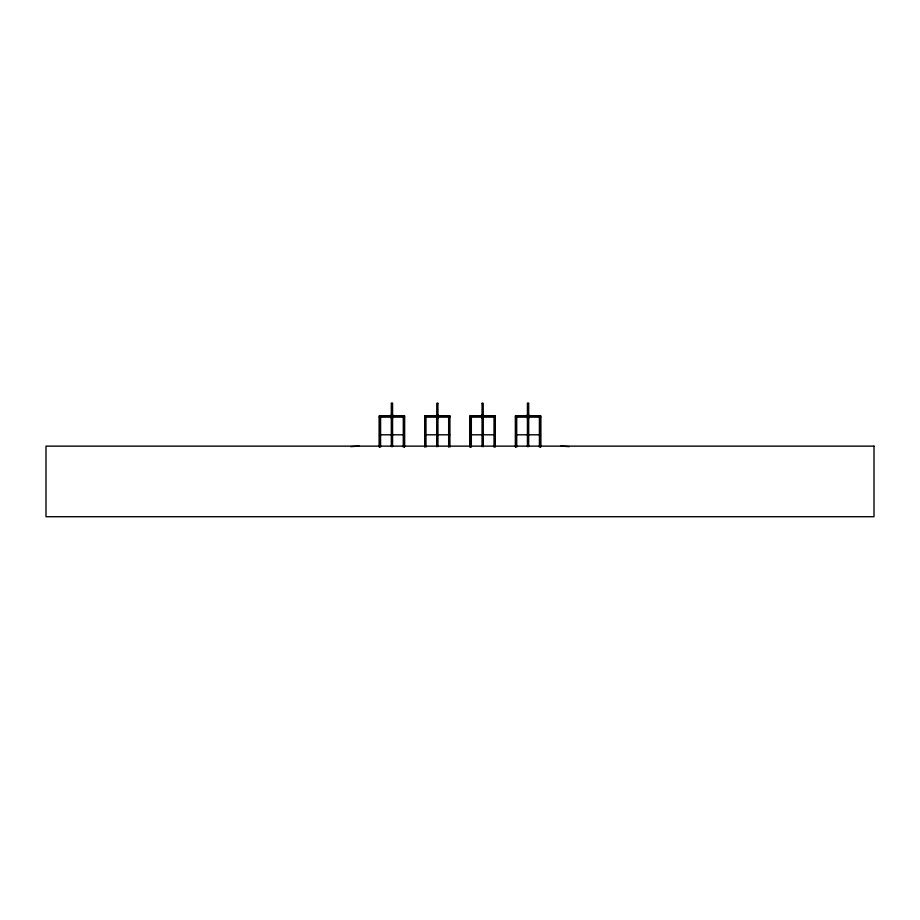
<?xml version="1.0" encoding="UTF-8"?>
<svg xmlns="http://www.w3.org/2000/svg" width="920" height="920" viewBox="0 0 920 920"><rect width="100%" height="100%" fill="white"/><g stroke="black" fill="none" stroke-linecap="round" stroke-linejoin="round"><path stroke-width="1.38" d="M350.635 446.625L359.168 446.131M391.402 403.282L392.472 403.282M437.851 403.282L436.781 403.282L436.678 446.694M482.149 403.282L483.218 403.282L483.322 446.694M527.528 403.282L528.597 403.282M391.253 414.632L392.633 414.632M436.62 414.632L438 414.632M481.999 414.632L483.379 414.632M527.367 414.632L528.747 414.632M495.167 415.886L495.167 447.085L495.293 415.886L470.085 415.886L470.085 447.085M379.339 416.012L404.547 416.012M424.706 416.012L449.914 416.012M470.085 416.012L495.293 416.012M515.453 416.012L540.661 416.012M379.339 417.151L404.547 417.151M424.706 417.151L449.914 417.151M470.085 417.151L495.293 417.151M515.453 417.151L540.661 417.151M391.253 418.404L392.633 418.404M436.62 418.404L438 418.404M481.999 418.404L483.379 418.404M527.367 418.404L528.747 418.404M379.466 434.803L404.421 434.803M424.833 434.803L449.788 434.803M470.212 434.803L495.167 434.803M515.579 434.803L540.534 434.803M560.832 446.131L569.365 446.625M540.661 447.085L540.661 415.886L515.453 415.886L515.453 447.085M540.534 415.886L540.534 447.085M539.408 415.886L539.408 447.085M528.689 403.282L528.689 446.694M527.424 403.282L527.424 446.694M516.718 415.886L516.718 447.085M515.579 415.886L515.579 447.085M494.028 415.886L494.028 447.085M482.057 403.282L482.057 446.694M471.339 415.886L471.339 447.085M470.212 415.886L470.212 447.085M449.914 447.085L449.914 415.886L424.706 415.886L424.706 447.085M448.661 415.886L448.661 447.085M437.943 403.282L437.943 446.694M425.971 415.886L425.971 447.085M404.547 447.085L404.547 415.886L379.339 415.886L379.339 447.085M404.421 415.886L404.421 447.085M403.282 415.886L403.282 447.085M392.575 403.282L392.575 446.694M391.31 403.282L391.31 446.694M380.592 415.886L380.592 447.085M379.466 415.886L379.466 447.085M874 446.131L46 446.131L46 516.718L874 516.718L874 446.131"/></g></svg>
